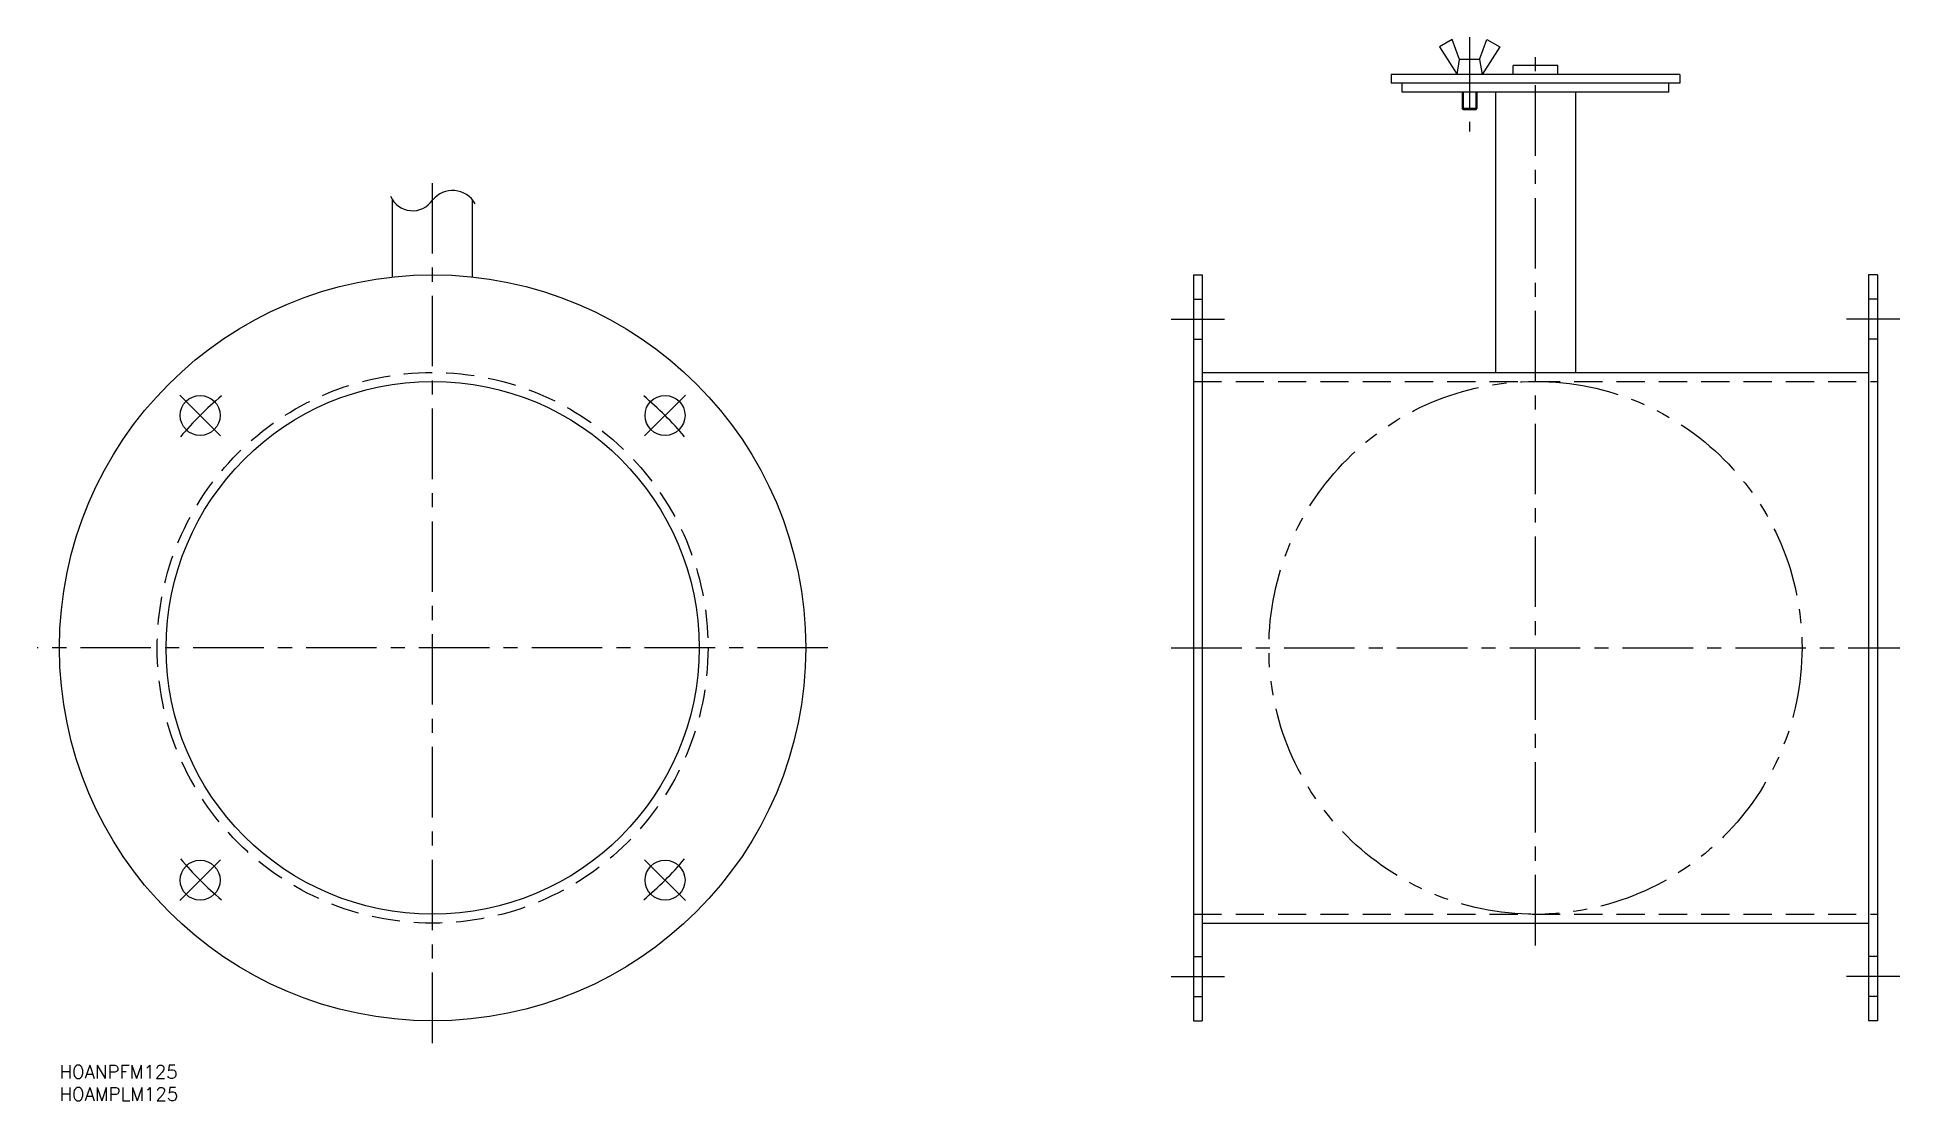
# Model space of a CAD drawing. Extents: x -5 to 414, y -8 to 232.
import ezdxf

# ---------------------------------------------------------------- set-up
doc = ezdxf.new("R2010")
doc.units = 0
doc.header["$LTSCALE"] = 0.5
for name, pattern in [('CENTER', [50.8, 31.75, -6.35, 6.35, -6.35]), ('DASHED', [19.05, 12.7, -6.35]), ('PHANTOM', [63.5, 31.75, -6.35, 6.35, -6.35, 6.35, -6.35])]:
    doc.linetypes.add(name, pattern=pattern)
for name, color, linetype in [('MSM_CENTER', 1, 'CENTER'), ('MSM_CONTINUOUS', 7, 'CONTINUOUS'), ('MSM_DASHED', 4, 'DASHED'), ('MSM_IMAGINARY', 6, 'PHANTOM'), ('MSM_NARROW', 5, 'CONTINUOUS'), ('MSM_PART_NUMBER', 7, 'CONTINUOUS')]:
    doc.layers.add(name, color=color, linetype=linetype)
doc.styles.get("Standard").update_dxf_attribs({"font": 'txt.shx', "height": 3, "bigfont": 'bigfont.shx'})

# ---------------------------------------------------------------- blocks, each defined once
blk = doc.blocks.new('*U2')
at = {"layer": 'MSM_PART_NUMBER'}
blk.add_text('HOANPFM125', height=3, dxfattribs=at).set_placement((0, -3))
blk = doc.blocks.new('*U3')
at = {"layer": 'MSM_PART_NUMBER'}
blk.add_text('HOAMPLM125', height=3, dxfattribs=at).set_placement((0, -8))

msp = doc.modelspace()

# ---------------------------------------------------------------- linework, layer by layer
at = {"layer": 'MSM_CENTER'}
for p, q in [((317.45, 231.5), (317.45, 210.25)), ((332.28, 27), (332.28, 230.12)), ((84, 5), (84, 199.83)), ((250.28, 168), (262.28, 168)), ((414.28, 168), (402.28, 168)), ((36.27, 141.73), (27.08, 150.92)), ((131.73, 141.73), (140.92, 150.92)), ((173, 94), (-5, 94)), ((250.28, 94), (414.28, 94)), ((36.27, 46.27), (27.08, 37.08)), ((131.73, 46.27), (140.92, 37.08)), ((250.28, 20), (262.28, 20)), ((414.28, 20), (402.28, 20))]:
    msp.add_line(p, q, dxfattribs=at)
for start, end in [(129.9667, 140.0333), (39.9667, 50.0333), (219.9667, 230.0333), (309.9667, 320.0333)]:
    msp.add_arc((84, 94), 74, start, end, dxfattribs=at)
at = {"layer": 'MSM_CONTINUOUS'}
for p, q in [((313.56, 231), (310.64, 229.31)), ((315.2, 226.5), (313.56, 231)), ((319.7, 226.5), (321.34, 231)), ((321.34, 231), (324.26, 229.31)), ((310.64, 229.31), (314.64, 223.12)), ((314.64, 223.12), (315.2, 226.5)), ((319.7, 226.5), (315.2, 226.5)), ((319.7, 226.5), (320.26, 223.12)), ((324.26, 229.31), (320.26, 223.12)), ((364.78, 223.12), (299.78, 223.12)), ((299.78, 223.12), (299.78, 221.12)), ((337.28, 225.12), (327.28, 225.12)), ((327.28, 223.12), (327.28, 225.12)), ((337.28, 223.12), (337.28, 225.12)), ((364.78, 223.12), (364.78, 221.12)), ((364.78, 221.12), (299.78, 221.12)), ((302.28, 219.12), (302.28, 221.12)), ((362.28, 219.12), (302.28, 219.12)), ((315.76, 219.12), (315.76, 215.5)), ((319.14, 215.5), (319.14, 219.12)), ((323.28, 219.12), (323.28, 156)), ((341.28, 219.12), (341.28, 156)), ((362.28, 219.12), (362.28, 221.12)), ((315.76, 215.5), (319.14, 215.5)), ((316.01, 215.25), (315.76, 215.5)), ((316.01, 215.25), (318.89, 215.25)), ((318.89, 215.25), (319.14, 215.5)), ((75, 177.52), (75, 194.83)), ((93, 177.52), (93, 194.83)), ((255.28, 178), (257.28, 178)), ((255.28, 178), (255.28, 10)), ((257.28, 178), (257.28, 10)), ((407.28, 178), (407.28, 10)), ((409.28, 178), (407.28, 178)), ((409.28, 178), (409.28, 10)), ((257.28, 156), (407.28, 156)), ((257.28, 32), (407.28, 32)), ((255.28, 10), (257.28, 10)), ((409.28, 10), (407.28, 10))]:
    msp.add_line(p, q, dxfattribs=at)
for centre, radius in [((84, 94), 84), ((84, 94), 60), ((31.67, 146.33), 4.5), ((136.33, 146.33), 4.5), ((31.67, 41.67), 4.5), ((136.33, 41.67), 4.5)]:
    msp.add_circle(centre, radius, dxfattribs=at)
at = {"layer": 'MSM_DASHED'}
for p, q in [((255.28, 172.5), (257.28, 172.5)), ((409.28, 172.5), (407.28, 172.5)), ((255.28, 163.5), (257.28, 163.5)), ((409.28, 163.5), (407.28, 163.5)), ((255.28, 154), (409.28, 154)), ((255.28, 34), (409.28, 34)), ((255.28, 24.5), (257.28, 24.5)), ((409.28, 24.5), (407.28, 24.5)), ((255.28, 15.5), (257.28, 15.5)), ((409.28, 15.5), (407.28, 15.5))]:
    msp.add_line(p, q, dxfattribs=at)
msp.add_circle((84, 94), 62, dxfattribs=at)
at = {"layer": 'MSM_IMAGINARY'}
msp.add_circle((332.28, 94), 60, dxfattribs=at)
at = {"layer": 'MSM_NARROW'}
for p, q in [((316.01, 219.12), (316.01, 215.25)), ((318.89, 215.25), (318.89, 219.12))]:
    msp.add_line(p, q, dxfattribs=at)
for centre, radius, start, end in [((79.5, 197.84), 5.41, 203.195, 326.2219), ((88.5, 191.19), 5.79, 29.1176, 140.989)]:
    msp.add_arc(centre, radius, start, end, dxfattribs=at)

# ---------------------------------------------------------------- block references
at = {"layer": 'MSM_CONTINUOUS'}
for name in ['*U2', '*U3']:
    msp.add_blockref(name, (0, 0), dxfattribs=at)

doc.saveas('drawing.dxf')
